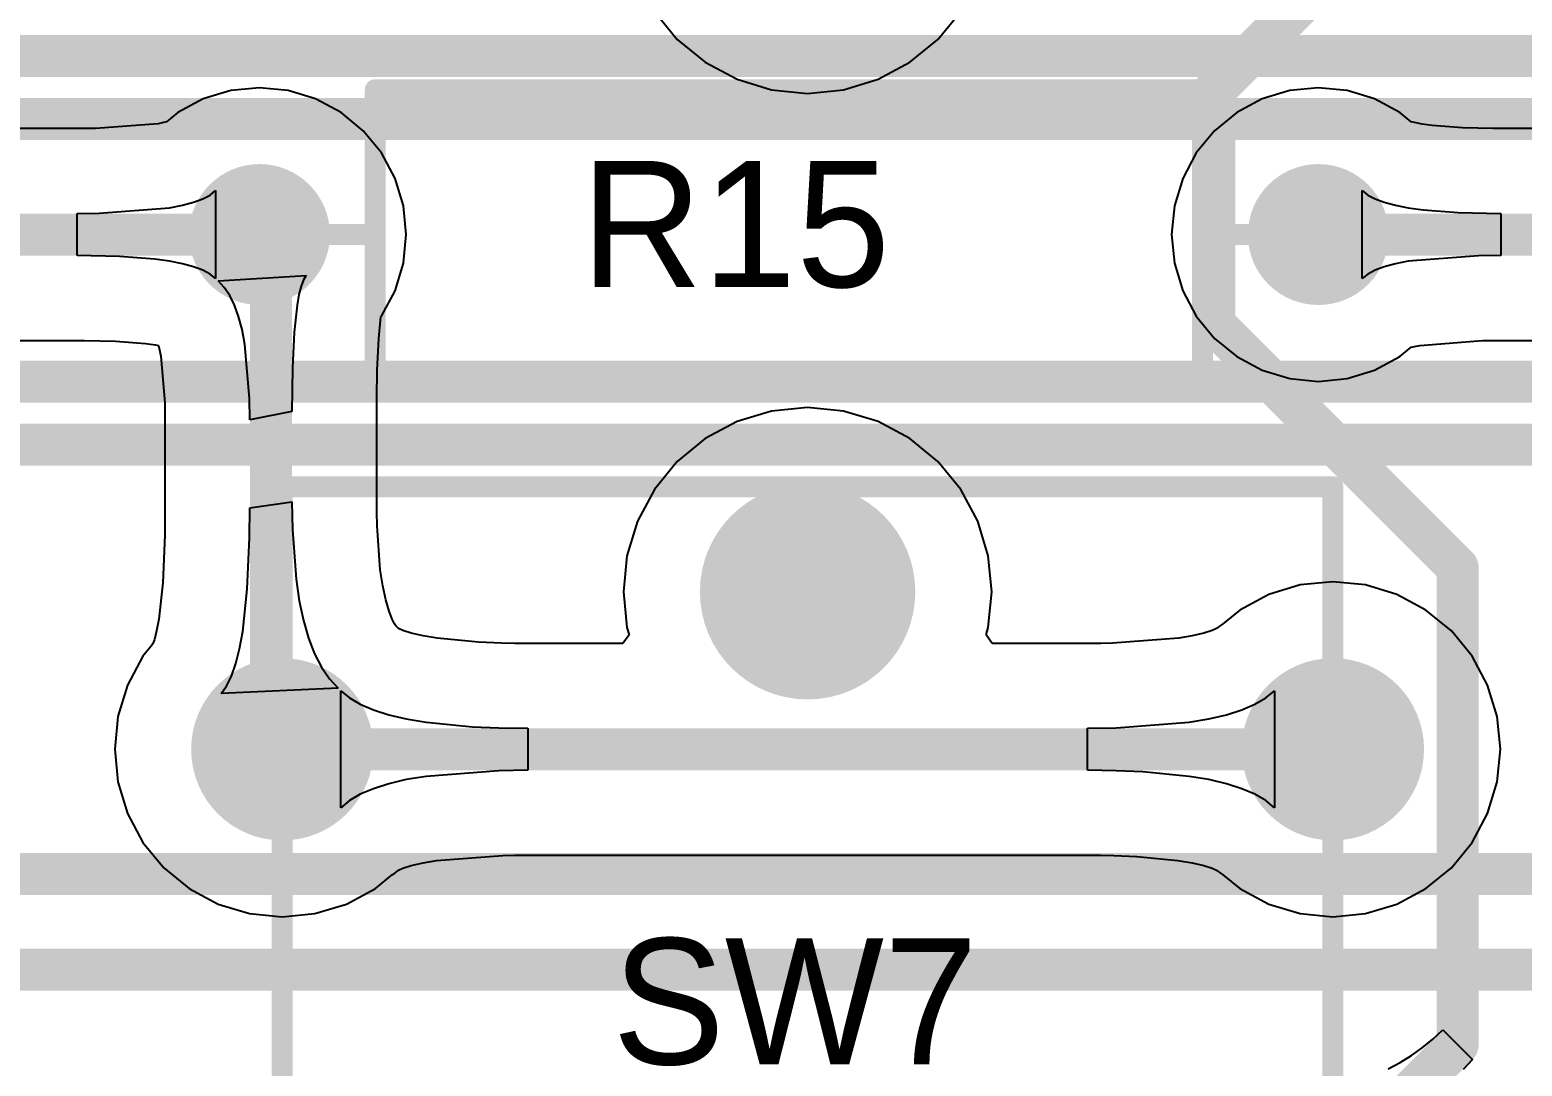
# Model space of a CAD drawing. Header units: millimetres. Extents: x 0 to 140, y 0 to 130.
# Drawn here: x 51.51 to 69.55, y 27.41 to 39.94 of the extents above; entities that cross this region are included whole.
import ezdxf

# ---------------------------------------------------------------- set-up
doc = ezdxf.new("R2010")
doc.units = ezdxf.units.MM
for name, color, linetype in [('BottomLayer', 5, 'Continuous'), ('BottomSolder', 6, 'Continuous'), ('MultiLayer', 9, 'Continuous'), ('PadHoleLayer', 156, 'Continuous'), ('TopLayer', 1, 'Continuous'), ('TopOverlay', 2, 'Continuous'), ('TopSolder', 216, 'Continuous')]:
    doc.layers.add(name, color=color, linetype=linetype)

msp = doc.modelspace()

# ---------------------------------------------------------------- hatches: boundary and pattern name
at = {"layer": 'BottomLayer'}
h = msp.add_hatch(color=5, dxfattribs=at)
edge = h.paths.add_edge_path()
edge.add_arc((54.282, 37.465), 0.75, 0, 360)
h = msp.add_hatch(color=5, dxfattribs=at)
edge = h.paths.add_edge_path()
edge.add_arc((67.082, 37.465), 0.75, 0, 360)
h = msp.add_hatch(color=5, dxfattribs=at)
edge = h.paths.add_edge_path()
edge.add_arc((60.908, 33.146), 1.2, 0, 360)
h = msp.add_hatch(color=5, dxfattribs=at)
edge = h.paths.add_edge_path()
edge.add_arc((54.558, 31.241), 1, 0, 360)
h = msp.add_hatch(color=5, dxfattribs=at)
edge = h.paths.add_edge_path()
edge.add_arc((67.258, 31.241), 1, 0, 360)
at = {"layer": 'BottomSolder'}
h = msp.add_hatch(color=6, dxfattribs=at)
edge = h.paths.add_edge_path()
edge.add_arc((54.282, 37.465), 0.852, 0, 360)
h = msp.add_hatch(color=6, dxfattribs=at)
edge = h.paths.add_edge_path()
edge.add_arc((67.082, 37.465), 0.852, 0, 360)
h = msp.add_hatch(color=6, dxfattribs=at)
edge = h.paths.add_edge_path()
edge.add_arc((60.908, 33.146), 1.302, 0, 360)
h = msp.add_hatch(color=6, dxfattribs=at)
edge = h.paths.add_edge_path()
edge.add_arc((54.558, 31.241), 1.102, 0, 360)
h = msp.add_hatch(color=6, dxfattribs=at)
edge = h.paths.add_edge_path()
edge.add_arc((67.258, 31.241), 1.102, 0, 360)
at = {"layer": 'MultiLayer'}
h = msp.add_hatch(color=9, dxfattribs=at)
edge = h.paths.add_edge_path()
edge.add_arc((54.282, 37.465), 0.75, 0, 360)
h = msp.add_hatch(color=9, dxfattribs=at)
edge = h.paths.add_edge_path()
edge.add_arc((67.082, 37.465), 0.75, 0, 360)
h = msp.add_hatch(color=9, dxfattribs=at)
edge = h.paths.add_edge_path()
edge.add_arc((60.908, 33.146), 1.2, 0, 360)
h = msp.add_hatch(color=9, dxfattribs=at)
edge = h.paths.add_edge_path()
edge.add_arc((54.558, 31.241), 1, 0, 360)
h = msp.add_hatch(color=9, dxfattribs=at)
edge = h.paths.add_edge_path()
edge.add_arc((67.258, 31.241), 1, 0, 360)
at = {"layer": 'PadHoleLayer'}
h = msp.add_hatch(color=156, dxfattribs=at)
edge = h.paths.add_edge_path()
edge.add_arc((54.282, 37.465), 0.35, 0, 360)
h = msp.add_hatch(color=156, dxfattribs=at)
edge = h.paths.add_edge_path()
edge.add_arc((67.082, 37.465), 0.35, 0, 360)
h = msp.add_hatch(color=156, dxfattribs=at)
edge = h.paths.add_edge_path()
edge.add_arc((60.908, 33.146), 1, 0, 360)
h = msp.add_hatch(color=156, dxfattribs=at)
edge = h.paths.add_edge_path()
edge.add_arc((54.558, 31.241), 0.6, 0, 360)
h = msp.add_hatch(color=156, dxfattribs=at)
edge = h.paths.add_edge_path()
edge.add_arc((67.258, 31.241), 0.6, 0, 360)
at = {"layer": 'TopLayer'}
h = msp.add_hatch(color=1, dxfattribs=at)
edge = h.paths.add_edge_path()
edge.add_arc((54.282, 37.465), 0.75, 0, 360)
h = msp.add_hatch(color=1, dxfattribs=at)
edge = h.paths.add_edge_path()
edge.add_arc((67.082, 37.465), 0.75, 0, 360)
h = msp.add_hatch(color=1, dxfattribs=at)
edge = h.paths.add_edge_path()
edge.add_arc((60.908, 33.146), 1.2, 0, 360)
h = msp.add_hatch(color=1, dxfattribs=at)
edge = h.paths.add_edge_path()
edge.add_arc((54.558, 31.241), 1, 0, 360)
h = msp.add_hatch(color=1, dxfattribs=at)
edge = h.paths.add_edge_path()
edge.add_arc((67.258, 31.241), 1, 0, 360)
at = {"layer": 'TopSolder'}
h = msp.add_hatch(color=216, dxfattribs=at)
edge = h.paths.add_edge_path()
edge.add_arc((54.282, 37.465), 0.852, 0, 360)
h = msp.add_hatch(color=216, dxfattribs=at)
edge = h.paths.add_edge_path()
edge.add_arc((67.082, 37.465), 0.852, 0, 360)
h = msp.add_hatch(color=216, dxfattribs=at)
edge = h.paths.add_edge_path()
edge.add_arc((60.908, 33.146), 1.302, 0, 360)
h = msp.add_hatch(color=216, dxfattribs=at)
edge = h.paths.add_edge_path()
edge.add_arc((54.558, 31.241), 1.102, 0, 360)
h = msp.add_hatch(color=216, dxfattribs=at)
edge = h.paths.add_edge_path()
edge.add_arc((67.258, 31.241), 1.102, 0, 360)

# ---------------------------------------------------------------- linework, layer by layer
at = {"layer": 'BottomLayer'}
for p, q in [((59.056, 40.162), (59.333, 39.824)), ((62.482, 39.824), (62.759, 40.162)), ((59.333, 39.824), (59.671, 39.548)), ((62.145, 39.548), (62.482, 39.824)), ((59.671, 39.548), (60.056, 39.342)), ((61.76, 39.342), (62.145, 39.548)), ((60.056, 39.342), (60.473, 39.215)), ((61.342, 39.215), (61.76, 39.342)), ((53.936, 39.205), (53.603, 39.104)), ((54.282, 39.24), (53.936, 39.205)), ((54.629, 39.205), (54.282, 39.24)), ((54.961, 39.104), (54.629, 39.205)), ((60.473, 39.215), (60.908, 39.172)), ((60.908, 39.172), (61.342, 39.215)), ((66.736, 39.205), (66.403, 39.104)), ((67.082, 39.24), (66.736, 39.205)), ((67.429, 39.205), (67.082, 39.24)), ((67.761, 39.104), (67.429, 39.205)), ((53.603, 39.104), (53.296, 38.94)), ((55.268, 38.94), (54.961, 39.104)), ((66.403, 39.104), (66.096, 38.94)), ((68.068, 38.94), (67.761, 39.104)), ((53.057, 38.805), (52.3, 38.746)), ((53.12, 38.818), (53.057, 38.805)), ((53.16, 38.828), (53.12, 38.818)), ((53.296, 38.94), (53.16, 38.828)), ((55.537, 38.72), (55.268, 38.94)), ((66.096, 38.94), (65.828, 38.72)), ((68.205, 38.828), (68.068, 38.94)), ((68.245, 38.818), (68.205, 38.828)), ((68.338, 38.799), (68.245, 38.818)), ((68.459, 38.783), (68.338, 38.799)), ((52.284, 38.746), (51.088, 38.746)), ((52.3, 38.746), (52.284, 38.746)), ((55.758, 38.451), (55.537, 38.72)), ((65.828, 38.72), (65.607, 38.451)), ((68.824, 38.754), (68.459, 38.783)), ((69.197, 38.746), (68.824, 38.754)), ((70.393, 38.746), (69.197, 38.746)), ((55.922, 38.144), (55.758, 38.451)), ((65.607, 38.451), (65.443, 38.144)), ((56.023, 37.811), (55.922, 38.144)), ((65.443, 38.144), (65.342, 37.811)), ((53.485, 37.855), (53.597, 37.896)), ((53.597, 37.896), (53.686, 37.943)), ((53.686, 37.943), (53.752, 37.996)), ((53.752, 37.996), (53.752, 36.934)), ((67.612, 36.934), (67.612, 37.996)), ((67.612, 37.996), (67.679, 37.943)), ((67.679, 37.943), (67.768, 37.896)), ((67.768, 37.896), (67.879, 37.855)), ((52.077, 37.719), (52.345, 37.722)), ((52.077, 37.211), (52.077, 37.719)), ((52.345, 37.722), (53.195, 37.788)), ((53.195, 37.788), (53.351, 37.819)), ((53.351, 37.819), (53.485, 37.855)), ((56.057, 37.465), (56.023, 37.811)), ((65.342, 37.811), (65.308, 37.465)), ((67.879, 37.855), (68.013, 37.819)), ((68.013, 37.819), (68.17, 37.788)), ((68.17, 37.788), (68.349, 37.763)), ((68.349, 37.763), (68.773, 37.73)), ((68.773, 37.73), (69.288, 37.719)), ((69.288, 37.719), (69.288, 37.211)), ((56.023, 37.119), (56.057, 37.465)), ((65.308, 37.465), (65.342, 37.119)), ((52.591, 37.2), (52.077, 37.211)), ((53.016, 37.167), (52.591, 37.2)), ((53.195, 37.142), (53.016, 37.167)), ((69.019, 37.208), (68.17, 37.142)), ((69.288, 37.211), (69.019, 37.208)), ((53.351, 37.111), (53.195, 37.142)), ((53.485, 37.075), (53.351, 37.111)), ((53.597, 37.034), (53.485, 37.075)), ((53.686, 36.987), (53.597, 37.034)), ((53.752, 36.934), (53.686, 36.987)), ((55.922, 36.786), (56.023, 37.119)), ((65.342, 37.119), (65.443, 36.786)), ((67.679, 36.987), (67.612, 36.934)), ((67.768, 37.034), (67.679, 36.987)), ((67.879, 37.075), (67.768, 37.034)), ((68.013, 37.111), (67.879, 37.075)), ((68.17, 37.142), (68.013, 37.111)), ((53.784, 36.904), (54.846, 36.97)), ((53.857, 36.826), (53.784, 36.904)), ((53.922, 36.729), (53.857, 36.826)), ((54.784, 36.842), (54.758, 36.74)), ((54.813, 36.918), (54.784, 36.842)), ((54.846, 36.97), (54.813, 36.918)), ((53.979, 36.611), (53.922, 36.729)), ((54.758, 36.74), (54.736, 36.613)), ((55.758, 36.479), (55.922, 36.786)), ((65.443, 36.786), (65.607, 36.479)), ((54.029, 36.473), (53.979, 36.611)), ((54.071, 36.315), (54.029, 36.473)), ((54.736, 36.613), (54.701, 36.284)), ((55.724, 36.206), (55.751, 36.471)), ((55.751, 36.471), (55.758, 36.479)), ((55.751, 36.471), (55.751, 36.471)), ((65.607, 36.479), (65.828, 36.21)), ((54.105, 36.137), (54.071, 36.315)), ((54.701, 36.284), (54.681, 35.855)), ((50.972, 36.184), (52.167, 36.184)), ((52.167, 36.184), (52.54, 36.176)), ((52.54, 36.176), (52.905, 36.147)), ((52.905, 36.147), (53.026, 36.131)), ((53.026, 36.131), (53.061, 36.124)), ((53.061, 36.124), (53.071, 36.086)), ((53.071, 36.086), (53.089, 35.994)), ((54.162, 35.482), (54.105, 36.137)), ((55.705, 35.824), (55.724, 36.206)), ((65.828, 36.21), (66.096, 35.99)), ((68.068, 35.99), (68.205, 36.102)), ((68.205, 36.102), (68.245, 36.112)), ((68.245, 36.112), (68.308, 36.125)), ((68.308, 36.125), (69.065, 36.184)), ((69.065, 36.184), (69.081, 36.184)), ((69.081, 36.184), (70.277, 36.184)), ((53.089, 35.994), (53.138, 35.43)), ((66.096, 35.99), (66.403, 35.826)), ((67.761, 35.826), (68.068, 35.99)), ((54.681, 35.855), (54.674, 35.325)), ((55.701, 35.488), (55.705, 35.824)), ((66.403, 35.826), (66.736, 35.725)), ((66.736, 35.725), (67.082, 35.69)), ((67.082, 35.69), (67.429, 35.725)), ((67.429, 35.725), (67.761, 35.826)), ((53.138, 35.43), (53.139, 35.364)), ((53.139, 35.364), (53.139, 33.941)), ((54.166, 35.224), (54.162, 35.482)), ((55.701, 34.111), (55.701, 35.488)), ((60.908, 35.373), (60.473, 35.33)), ((61.342, 35.33), (60.908, 35.373)), ((54.674, 35.325), (54.166, 35.224)), ((60.056, 35.203), (59.671, 34.997)), ((60.473, 35.33), (60.056, 35.203)), ((61.76, 35.203), (61.342, 35.33)), ((62.145, 34.997), (61.76, 35.203)), ((59.671, 34.997), (59.333, 34.721)), ((62.482, 34.721), (62.145, 34.997)), ((59.333, 34.721), (59.056, 34.383)), ((62.759, 34.383), (62.482, 34.721)), ((59.056, 34.383), (58.851, 33.998)), ((62.965, 33.998), (62.759, 34.383)), ((54.163, 33.803), (54.166, 34.161)), ((54.166, 34.161), (54.674, 34.234)), ((54.674, 34.234), (54.68, 33.898)), ((55.704, 33.944), (55.701, 34.111)), ((53.139, 33.941), (53.138, 33.831)), ((55.743, 33.412), (55.704, 33.944)), ((58.851, 33.998), (58.724, 33.58)), ((63.092, 33.58), (62.965, 33.998)), ((53.138, 33.831), (53.112, 33.254)), ((54.135, 33.176), (54.163, 33.803)), ((54.68, 33.898), (54.724, 33.299)), ((58.724, 33.58), (58.681, 33.146)), ((63.134, 33.146), (63.092, 33.58)), ((55.772, 33.218), (55.743, 33.412)), ((53.112, 33.254), (53.064, 32.815)), ((54.724, 33.299), (54.763, 33.036)), ((55.809, 33.047), (55.772, 33.218)), ((66.863, 33.228), (66.483, 33.113)), ((67.258, 33.267), (66.863, 33.228)), ((67.653, 33.228), (67.258, 33.267)), ((68.033, 33.113), (67.653, 33.228)), ((54.079, 32.667), (54.135, 33.176)), ((54.763, 33.036), (54.814, 32.798)), ((55.848, 32.912), (55.809, 33.047)), ((58.681, 33.146), (58.724, 32.712)), ((63.092, 32.712), (63.134, 33.146)), ((66.483, 33.113), (66.132, 32.925)), ((68.383, 32.925), (68.033, 33.113)), ((55.885, 32.815), (55.848, 32.912)), ((66.132, 32.925), (65.925, 32.755)), ((68.69, 32.673), (68.383, 32.925)), ((53.039, 32.674), (53.012, 32.57)), ((53.064, 32.815), (53.039, 32.674)), ((54.041, 32.457), (54.079, 32.667)), ((54.814, 32.798), (54.875, 32.585)), ((55.915, 32.757), (55.885, 32.815)), ((55.93, 32.734), (55.915, 32.757)), ((55.954, 32.708), (55.93, 32.734)), ((55.958, 32.705), (55.954, 32.708)), ((55.963, 32.702), (55.958, 32.705)), ((56.017, 32.679), (55.963, 32.702)), ((56.117, 32.647), (56.017, 32.679)), ((58.724, 32.712), (58.75, 32.624)), ((63.065, 32.624), (63.092, 32.712)), ((65.799, 32.679), (65.699, 32.647)), ((65.852, 32.702), (65.799, 32.679)), ((65.857, 32.705), (65.852, 32.702)), ((65.899, 32.739), (65.857, 32.705)), ((65.925, 32.755), (65.899, 32.739)), ((68.942, 32.366), (68.69, 32.673)), ((52.973, 32.488), (52.873, 32.366)), ((52.987, 32.514), (52.973, 32.488)), ((52.998, 32.529), (52.987, 32.514)), ((53.012, 32.57), (52.998, 32.529)), ((54.875, 32.585), (54.948, 32.396)), ((56.26, 32.613), (56.117, 32.647)), ((56.432, 32.584), (56.26, 32.613)), ((56.928, 32.536), (56.432, 32.584)), ((57.206, 32.524), (56.928, 32.536)), ((57.364, 32.522), (57.206, 32.524)), ((58.675, 32.522), (57.364, 32.522)), ((58.75, 32.624), (58.675, 32.522)), ((63.141, 32.522), (63.065, 32.624)), ((64.452, 32.522), (63.141, 32.522)), ((64.592, 32.524), (64.452, 32.522)), ((65.394, 32.586), (64.592, 32.524)), ((65.556, 32.613), (65.394, 32.586)), ((65.699, 32.647), (65.556, 32.613)), ((52.873, 32.366), (52.686, 32.016)), ((53.995, 32.277), (54.041, 32.457)), ((54.948, 32.396), (55.032, 32.233)), ((69.129, 32.016), (68.942, 32.366)), ((53.884, 32.005), (53.943, 32.126)), ((53.943, 32.126), (53.995, 32.277)), ((55.032, 32.233), (55.127, 32.093)), ((52.686, 32.016), (52.571, 31.636)), ((53.818, 31.914), (53.884, 32.005)), ((55.233, 31.979), (53.818, 31.914)), ((55.127, 32.093), (55.233, 31.979)), ((55.264, 30.533), (55.264, 31.949)), ((55.264, 31.949), (55.369, 31.862)), ((66.447, 31.862), (66.551, 31.949)), ((66.551, 31.949), (66.551, 30.533)), ((69.245, 31.636), (69.129, 32.016)), ((55.369, 31.862), (55.5, 31.785)), ((55.5, 31.785), (55.659, 31.717)), ((66.157, 31.717), (66.315, 31.785)), ((66.315, 31.785), (66.447, 31.862)), ((52.571, 31.636), (52.532, 31.241)), ((55.659, 31.717), (55.844, 31.658)), ((55.844, 31.658), (56.057, 31.608)), ((56.057, 31.608), (56.296, 31.568)), ((65.519, 31.568), (65.759, 31.608)), ((65.759, 31.608), (65.971, 31.658)), ((65.971, 31.658), (66.157, 31.717)), ((69.283, 31.241), (69.245, 31.636)), ((56.296, 31.568), (56.856, 31.513)), ((56.856, 31.513), (57.177, 31.5)), ((57.177, 31.5), (57.525, 31.495)), ((57.525, 31.495), (57.525, 30.987)), ((64.291, 31.495), (64.638, 31.5)), ((64.291, 30.987), (64.291, 31.495)), ((64.638, 31.5), (65.519, 31.568)), ((52.532, 31.241), (52.571, 30.846)), ((69.245, 30.846), (69.283, 31.241)), ((56.057, 30.874), (55.844, 30.824)), ((56.296, 30.914), (56.057, 30.874)), ((57.177, 30.982), (56.296, 30.914)), ((57.525, 30.987), (57.177, 30.982)), ((64.638, 30.982), (64.291, 30.987)), ((64.959, 30.969), (64.638, 30.982)), ((65.519, 30.914), (64.959, 30.969)), ((65.759, 30.874), (65.519, 30.914)), ((65.971, 30.824), (65.759, 30.874)), ((52.571, 30.846), (52.686, 30.466)), ((55.5, 30.697), (55.369, 30.62)), ((55.659, 30.765), (55.5, 30.697)), ((55.844, 30.824), (55.659, 30.765)), ((66.157, 30.765), (65.971, 30.824)), ((66.315, 30.697), (66.157, 30.765)), ((66.447, 30.62), (66.315, 30.697)), ((69.129, 30.466), (69.245, 30.846)), ((55.369, 30.62), (55.264, 30.533)), ((66.551, 30.533), (66.447, 30.62)), ((52.686, 30.466), (52.873, 30.116)), ((68.942, 30.116), (69.129, 30.466)), ((52.873, 30.116), (53.125, 29.809)), ((56.422, 29.896), (57.223, 29.958)), ((57.223, 29.958), (57.364, 29.96)), ((57.364, 29.96), (64.452, 29.96)), ((64.452, 29.96), (64.61, 29.958)), ((64.61, 29.958), (64.888, 29.946)), ((64.888, 29.946), (65.384, 29.898)), ((68.69, 29.809), (68.942, 30.116)), ((53.125, 29.809), (53.432, 29.557)), ((55.917, 29.743), (55.958, 29.777)), ((55.958, 29.777), (55.963, 29.78)), ((55.963, 29.78), (56.017, 29.803)), ((56.017, 29.803), (56.117, 29.835)), ((56.117, 29.835), (56.26, 29.869)), ((56.26, 29.869), (56.422, 29.896)), ((65.384, 29.898), (65.556, 29.869)), ((65.556, 29.869), (65.699, 29.835)), ((65.699, 29.835), (65.799, 29.803)), ((65.799, 29.803), (65.852, 29.78)), ((65.852, 29.78), (65.857, 29.777)), ((65.857, 29.777), (65.899, 29.743)), ((68.383, 29.557), (68.69, 29.809)), ((55.683, 29.557), (55.89, 29.727)), ((55.89, 29.727), (55.917, 29.743)), ((65.899, 29.743), (65.925, 29.727)), ((65.925, 29.727), (66.132, 29.557)), ((53.432, 29.557), (53.783, 29.369)), ((55.333, 29.369), (55.683, 29.557)), ((66.132, 29.557), (66.483, 29.369)), ((68.033, 29.369), (68.383, 29.557)), ((53.783, 29.369), (54.163, 29.254)), ((54.163, 29.254), (54.558, 29.215)), ((54.558, 29.215), (54.953, 29.254)), ((54.953, 29.254), (55.333, 29.369)), ((66.483, 29.369), (66.863, 29.254)), ((66.863, 29.254), (67.258, 29.215)), ((67.258, 29.215), (67.653, 29.254)), ((67.653, 29.254), (68.033, 29.369)), ((68.465, 27.735), (68.586, 27.849)), ((68.586, 27.849), (68.945, 27.489)), ((68.207, 27.537), (68.339, 27.631)), ((68.339, 27.631), (68.465, 27.735)), ((67.928, 27.379), (68.07, 27.453)), ((68.07, 27.453), (68.207, 27.537)), ((68.945, 27.489), (68.832, 27.368))]:
    msp.add_line(p, q, dxfattribs=at)
at = {"layer": 'BottomLayer', "const_width": 0.508}
for points in [[(65.824, 39.205), (67.258, 40.639)], [(65.824, 36.382), (65.824, 39.205)], [(48.973, 37.465), (54.282, 37.465)], [(54.282, 37.465), (54.42, 37.327)], [(67.082, 37.465), (72.392, 37.465)], [(54.42, 31.379), (54.42, 37.327)], [(65.824, 36.382), (68.766, 33.44)], [(68.766, 27.669), (68.766, 33.44)], [(54.42, 31.379), (54.558, 31.241)], [(54.558, 31.241), (67.258, 31.241)], [(67.258, 26.161), (68.766, 27.669)]]:
    msp.add_lwpolyline(points, dxfattribs=at)
at = {"layer": 'BottomLayer', "const_width": 0.254}
for points in [[(65.697, 39.205, 1), (65.951, 39.205, 1)], [(65.697, 39.205, 1), (65.951, 39.205, 1)], [(54.155, 37.465, 1), (54.409, 37.465, 1)], [(54.155, 37.465, 1), (54.409, 37.465, 1)], [(66.955, 37.465, 1), (67.209, 37.465, 1)], [(54.293, 37.327, 1), (54.547, 37.327, 1)], [(54.293, 37.327, 1), (54.547, 37.327, 1)], [(65.697, 36.382, 1), (65.951, 36.382, 1)], [(65.697, 36.382, 1), (65.951, 36.382, 1)], [(68.639, 33.44, 1), (68.893, 33.44, 1)], [(68.639, 33.44, 1), (68.893, 33.44, 1)], [(54.293, 31.379, 1), (54.547, 31.379, 1)], [(54.293, 31.379, 1), (54.547, 31.379, 1)], [(54.431, 31.241, 1), (54.685, 31.241, 1)], [(54.431, 31.241, 1), (54.685, 31.241, 1)], [(67.131, 31.241, 1), (67.385, 31.241, 1)], [(68.639, 27.669, 1), (68.893, 27.669, 1)], [(68.639, 27.669, 1), (68.893, 27.669, 1)]]:
    msp.add_lwpolyline(points, format="xyb", close=True, dxfattribs=at)
at = {"layer": 'TopLayer', "const_width": 0.508}
for points in [[(35.814, 39.624), (105.664, 39.624)], [(34.29, 38.862), (104.648, 38.862)], [(35.56, 35.687), (104.902, 35.687)], [(35.244, 34.925), (104.048, 34.925)], [(30.146, 29.733), (102.474, 29.733)], [(32.639, 28.575), (95.223, 28.575)]]:
    msp.add_lwpolyline(points, dxfattribs=at)
at = {"layer": 'TopOverlay', "const_width": 0.254}
for points in [[(55.682, 39.215), (65.682, 39.215)], [(55.682, 35.715), (55.682, 39.215)], [(65.682, 35.715), (65.682, 39.215)], [(54.84, 37.465), (55.602, 37.465)], [(65.762, 37.465), (66.524, 37.465)], [(55.682, 35.715), (65.682, 35.715)], [(54.558, 22.986), (54.558, 34.416)], [(54.558, 34.416), (67.258, 34.416)], [(67.258, 22.986), (67.258, 34.416)]]:
    msp.add_lwpolyline(points, dxfattribs=at)
at = {"layer": 'TopOverlay', "const_width": 0.127}
for points in [[(55.619, 39.215, 1), (55.746, 39.215, 1)], [(55.619, 39.215, 1), (55.746, 39.215, 1)], [(65.619, 39.215, 1), (65.746, 39.215, 1)], [(65.619, 39.215, 1), (65.746, 39.215, 1)], [(54.777, 37.465, 1), (54.904, 37.465, 1)], [(55.539, 37.465, 1), (55.666, 37.465, 1)], [(65.699, 37.465, 1), (65.826, 37.465, 1)], [(66.461, 37.465, 1), (66.588, 37.465, 1)], [(55.619, 35.715, 1), (55.746, 35.715, 1)], [(55.619, 35.715, 1), (55.746, 35.715, 1)], [(65.619, 35.715, 1), (65.746, 35.715, 1)], [(65.619, 35.715, 1), (65.746, 35.715, 1)], [(54.494, 34.416, 1), (54.621, 34.416, 1)], [(54.494, 34.416, 1), (54.621, 34.416, 1)], [(67.194, 34.416, 1), (67.321, 34.416, 1)], [(67.194, 34.416, 1), (67.321, 34.416, 1)]]:
    msp.add_lwpolyline(points, format="xyb", close=True, dxfattribs=at)

# ---------------------------------------------------------------- texts
at = {"layer": 'TopOverlay'}
for s, p in [('R15', (58.167, 36.83)), ('SW7', (58.548, 27.432))]:
    msp.add_text(s, height=1.524, dxfattribs=at).set_placement(p)

doc.saveas('drawing.dxf')
